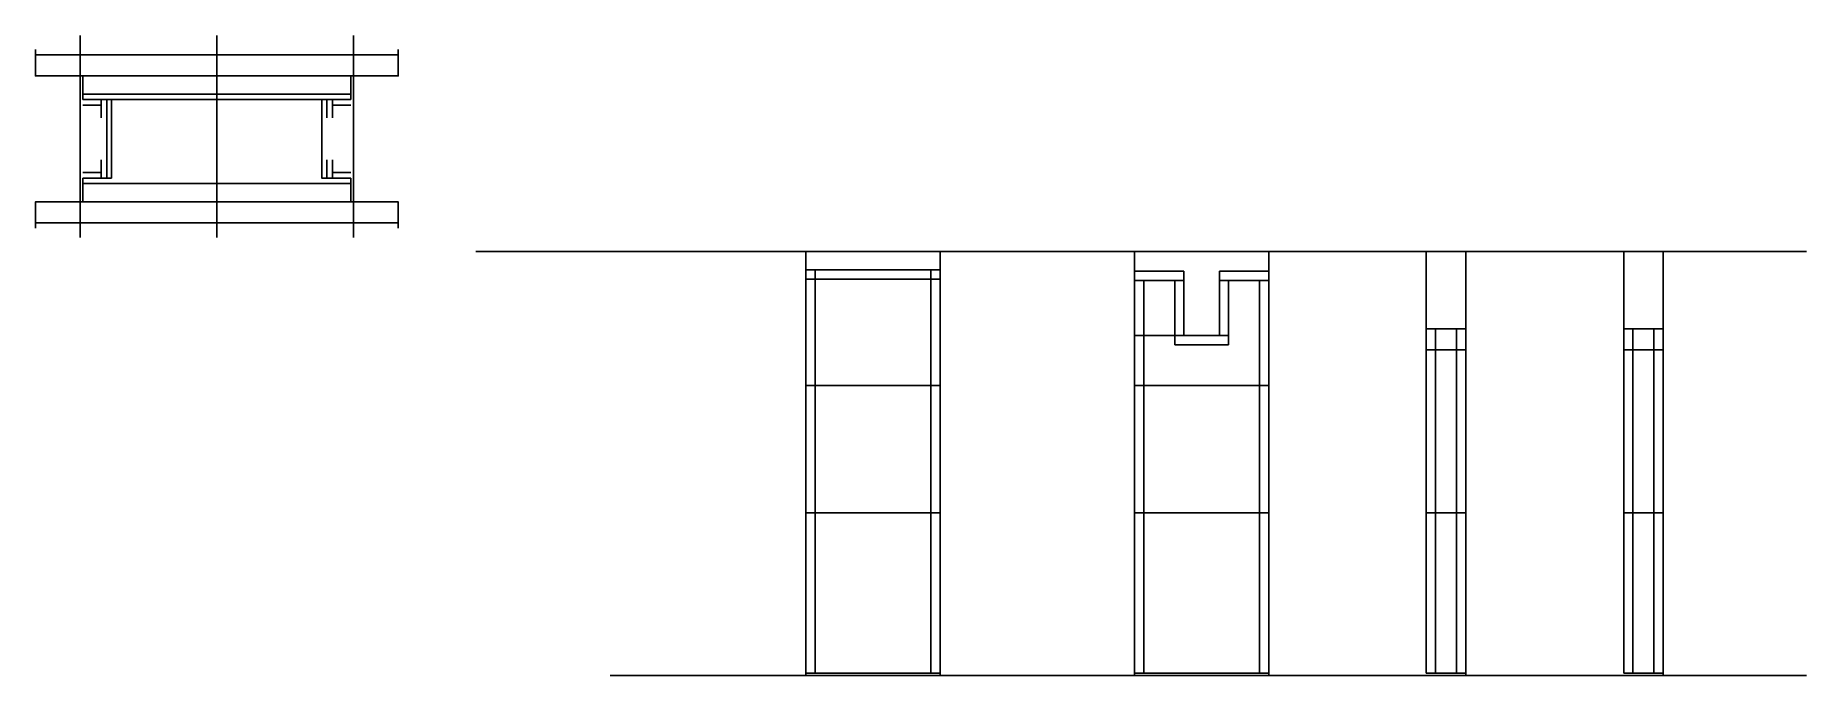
# Model space of a CAD drawing. Header units: metres. Extents: x 6638 to 7985, y 9684 to 10171.
import ezdxf

# ---------------------------------------------------------------- set-up
doc = ezdxf.new("R2010")
doc.units = ezdxf.units.M
for name, color, linetype in [('CHAPA', 7, 'Continuous'), ('COTA', 7, 'Continuous'), ('Hachura', 7, 'Continuous'), ('Madeira', 7, 'Continuous'), ('Nível', 7, 'Continuous'), ('Painéis', 7, 'Continuous'), ('Perfil Metálico', 7, 'Continuous'), ('SARR_2.2x7', 7, 'Continuous'), ('SARRAFO', 7, 'Continuous')]:
    doc.layers.add(name, color=color, linetype=linetype)

msp = doc.modelspace()

# ---------------------------------------------------------------- linework, layer by layer
at = {"layer": 'CHAPA', "color": 7, "lineweight": 25}
for points in [[(6673.8, 10122.4), (6673.8, 10126.4), (6877.8, 10126.4), (6877.8, 10122.4)], [(6673.8, 10122.4), (6673.8, 10126.4), (6877.8, 10126.4), (6877.8, 10122.4)], [(6695.8, 10122.4), (6692.2, 10122.4), (6692.2, 10062.4), (6695.8, 10062.4)], [(6695.8, 10122.4), (6692.2, 10122.4), (6692.2, 10062.4), (6695.8, 10062.4)], [(6859.4, 10122.4), (6855.8, 10122.4), (6855.8, 10062.4), (6859.4, 10062.4)], [(6859.4, 10122.4), (6855.8, 10122.4), (6855.8, 10062.4), (6859.4, 10062.4)], [(6673.8, 10062.4), (6673.8, 10058.4), (6877.8, 10058.4), (6877.8, 10062.4)], [(6673.8, 10062.4), (6673.8, 10058.4), (6877.8, 10058.4), (6877.8, 10062.4)]]:
    msp.add_lwpolyline(points, dxfattribs=at)
at = {"layer": 'COTA', "color": 7, "lineweight": 25}
for p, q in [((7224, 9992.7), (7224, 10006.7)), ((7224, 10006.7), (7326, 10006.7)), ((7326, 10006.7), (7326, 9992.7)), ((7474, 9991.7), (7474, 10006.7)), ((7474, 10006.7), (7576, 10006.7)), ((7576, 10006.7), (7576, 9991.7))]:
    msp.add_line(p, q, dxfattribs=at)
for points in [[(7725.9, 9947.7), (7725.9, 10006.7), (7695.9, 10006.7), (7695.9, 9947.7)], [(7876.1, 9947.7), (7876.1, 10006.7), (7846.1, 10006.7), (7846.1, 9947.7)]]:
    msp.add_lwpolyline(points, dxfattribs=at)
at = {"layer": 'Hachura', "color": 7, "lineweight": 25}
for p, q in [((6671.8, 10171.2), (6671.8, 10017.4)), ((6775.8, 10171.2), (6775.8, 10017.4)), ((6879.8, 10171.2), (6879.9, 10017.4))]:
    msp.add_line(p, q, dxfattribs=at)
at = {"layer": 'Madeira', "color": 7, "lineweight": 25}
for points in [[(6877.9, 10140.4), (6877.8, 10126.4), (6673.9, 10126.4), (6673.9, 10140.4)], [(6877.9, 10044.4), (6877.8, 10058.4), (6673.9, 10058.4), (6673.9, 10044.4)]]:
    msp.add_lwpolyline(points, dxfattribs=at)
at = {"layer": 'Nível', "color": 7, "lineweight": 25}
for p, q in [((6972.8, 10006.7), (7985.2, 10006.7)), ((7075, 9683.7), (7985.2, 9683.7))]:
    msp.add_line(p, q, dxfattribs=at)
at = {"layer": 'Painéis', "color": 7, "lineweight": 25}
for p, q in [((7224, 9992.7), (7224, 9904.7)), ((7326, 9992.7), (7224, 9992.7)), ((7326, 9904.7), (7326, 9992.7)), ((7474, 9942.7), (7474, 9991.7)), ((7511.5, 9991.7), (7474, 9991.7)), ((7511.5, 9991.7), (7511.5, 9942.7)), ((7538.5, 9991.7), (7538.5, 9942.7)), ((7538.5, 9991.7), (7576, 9991.7)), ((7576, 9991.7), (7576, 9991.7)), ((7576, 9904.7), (7576, 9991.7)), ((7695.9, 9947.7), (7695.9, 9931.7)), ((7725.9, 9947.7), (7695.9, 9947.7)), ((7725.9, 9931.7), (7725.9, 9947.7)), ((7846.1, 9947.7), (7846.1, 9931.7)), ((7876.1, 9947.7), (7846.1, 9947.7)), ((7876.1, 9931.7), (7876.1, 9947.7)), ((7474, 9942.7), (7474, 9904.7)), ((7538.5, 9942.7), (7474, 9942.7)), ((7695.9, 9931.7), (7695.9, 9685.7)), ((7725.9, 9931.7), (7695.9, 9931.7)), ((7725.9, 9685.7), (7725.9, 9931.7)), ((7846.1, 9931.7), (7846.1, 9685.7)), ((7846.1, 9931.7), (7876.1, 9931.7)), ((7876.1, 9931.7), (7846.1, 9931.7)), ((7876.1, 9685.7), (7876.1, 9931.7)), ((7224, 9904.7), (7224, 9683.7)), ((7326, 9904.7), (7224, 9904.7)), ((7326, 9683.7), (7326, 9904.7)), ((7474, 9904.7), (7474, 9683.7)), ((7576, 9904.7), (7474, 9904.7)), ((7576, 9683.7), (7576, 9904.7)), ((7224, 9807.7), (7326, 9807.7)), ((7474, 9807.7), (7576, 9807.7)), ((7725.9, 9807.7), (7695.9, 9807.7)), ((7876.1, 9807.7), (7846.1, 9807.7)), ((7224, 9685.7), (7326, 9685.7)), ((7474, 9685.7), (7576, 9685.7)), ((7695.9, 9685.7), (7725.9, 9685.7)), ((7846.1, 9685.7), (7876.1, 9685.7))]:
    msp.add_line(p, q, dxfattribs=at)
for points in [[(6855.8, 10062.4), (6855.8, 10122.4), (6695.8, 10122.4), (6695.8, 10062.4)], [(7326, 9685.7), (7224, 9685.7), (7224, 9683.7), (7326, 9683.7)], [(7576, 9685.7), (7474, 9685.7), (7474, 9683.7), (7576, 9683.7)], [(7695.9, 9685.7), (7725.9, 9685.7), (7725.9, 9683.7), (7695.9, 9683.7)], [(7846.1, 9685.7), (7876.1, 9685.7), (7876.1, 9683.7), (7846.1, 9683.7)]]:
    msp.add_lwpolyline(points, dxfattribs=at)
at = {"layer": 'Perfil Metálico', "color": 7, "lineweight": 25}
for points in [[(6637.8, 10160.4), (6637.8, 10140.4), (6913.8, 10140.4), (6913.8, 10160.4)], [(6913.8, 10144.4), (6913.8, 10156.4), (6637.8, 10156.4), (6637.8, 10144.4)], [(6637.8, 10024.4), (6637.8, 10044.4), (6913.8, 10044.4), (6913.8, 10024.4)], [(6913.8, 10040.4), (6913.8, 10028.4), (6637.8, 10028.4), (6637.8, 10040.4)]]:
    msp.add_lwpolyline(points, dxfattribs=at)
at = {"layer": 'SARR_2.2x7', "color": 7, "lineweight": 25}
for p, q in [((7326, 9985.7), (7224, 9985.7)), ((7231, 9904.7), (7231, 9992.7)), ((7319, 9904.7), (7319, 9992.7)), ((7511.5, 9984.7), (7474, 9984.7)), ((7481, 9942.7), (7481, 9984.7)), ((7504.5, 9984.7), (7504.5, 9942.7)), ((7538.5, 9984.7), (7576, 9984.7)), ((7545.5, 9984.7), (7545.5, 9942.7)), ((7569, 9991.7), (7569, 9991.7)), ((7569, 9991.7), (7576, 9991.7)), ((7569, 9904.7), (7569, 9984.7)), ((7702.9, 9931.7), (7702.9, 9947.7)), ((7718.9, 9931.7), (7718.9, 9947.7)), ((7853.1, 9931.7), (7853.1, 9947.7)), ((7869.1, 9931.7), (7869.1, 9947.7)), ((7481, 9942.7), (7474, 9942.7)), ((7481, 9942.7), (7481, 9942.7)), ((7481, 9904.7), (7481, 9942.7)), ((7504.5, 9942.7), (7504.5, 9935.7)), ((7545.5, 9942.7), (7504.5, 9942.7)), ((7504.5, 9935.7), (7545.5, 9935.7)), ((7545.5, 9935.7), (7545.5, 9942.7)), ((7702.9, 9931.7), (7702.9, 9685.7)), ((7702.9, 9931.7), (7702.9, 9931.7)), ((7702.9, 9931.7), (7702.9, 9931.7)), ((7718.9, 9931.7), (7718.9, 9685.7)), ((7718.9, 9931.7), (7718.9, 9931.7)), ((7718.9, 9931.7), (7718.9, 9931.7)), ((7853.1, 9931.7), (7853.1, 9685.7)), ((7853.1, 9931.7), (7853.1, 9931.7)), ((7853.1, 9931.7), (7853.1, 9931.7)), ((7853.1, 9931.7), (7853.1, 9931.7)), ((7853.1, 9931.7), (7853.1, 9931.7)), ((7869.1, 9931.7), (7869.1, 9685.7)), ((7869.1, 9931.7), (7869.1, 9931.7)), ((7869.1, 9931.7), (7869.1, 9931.7)), ((7869.1, 9931.7), (7869.1, 9931.7)), ((7869.1, 9931.7), (7869.1, 9931.7)), ((7231, 9807.7), (7231, 9904.7)), ((7319, 9807.7), (7319, 9904.7)), ((7481, 9807.7), (7481, 9904.7)), ((7569, 9807.7), (7569, 9904.7)), ((7231, 9685.7), (7231, 9807.7)), ((7319, 9685.7), (7319, 9807.7)), ((7481, 9685.7), (7481, 9807.7)), ((7569, 9685.7), (7569, 9807.7)), ((7702.9, 9807.7), (7702.9, 9807.7)), ((7702.9, 9807.7), (7702.9, 9807.7)), ((7718.9, 9807.7), (7718.9, 9807.7)), ((7718.9, 9807.7), (7718.9, 9807.7)), ((7853.1, 9807.7), (7853.1, 9807.7)), ((7853.1, 9807.7), (7853.1, 9807.7)), ((7869.1, 9807.7), (7869.1, 9807.7)), ((7869.1, 9807.7), (7869.1, 9807.7)), ((7231, 9685.7), (7231, 9685.7)), ((7319, 9685.7), (7319, 9685.7)), ((7481, 9685.7), (7481, 9685.7)), ((7569, 9685.7), (7569, 9685.7))]:
    msp.add_line(p, q, dxfattribs=at)
at = {"layer": 'SARRAFO', "color": 7, "lineweight": 25}
for points in [[(6673.8, 10118), (6687.8, 10118), (6687.8, 10122.4), (6673.8, 10122.4)], [(6687.8, 10108.4), (6687.8, 10122.4), (6692.2, 10122.4), (6692.2, 10108.4)], [(6859.4, 10108.4), (6859.4, 10122.4), (6863.8, 10122.4), (6863.8, 10108.4)], [(6877.8, 10118), (6863.8, 10118), (6863.8, 10122.4), (6877.8, 10122.4)], [(6673.8, 10066.8), (6687.8, 10066.8), (6687.8, 10062.4), (6673.8, 10062.4)], [(6687.8, 10076.4), (6687.8, 10062.4), (6692.2, 10062.4), (6692.2, 10076.4)], [(6859.4, 10076.4), (6859.4, 10062.4), (6863.8, 10062.4), (6863.8, 10076.4)], [(6877.8, 10066.8), (6863.8, 10066.8), (6863.8, 10062.4), (6877.8, 10062.4)]]:
    msp.add_lwpolyline(points, dxfattribs=at)

doc.saveas('drawing.dxf')
